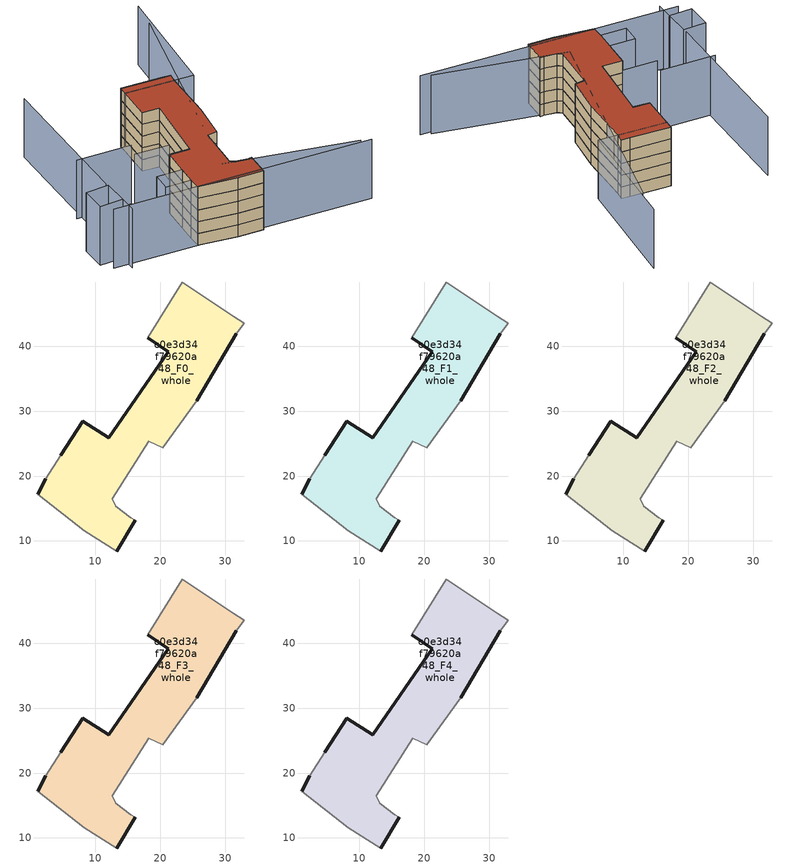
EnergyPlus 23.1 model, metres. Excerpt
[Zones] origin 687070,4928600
c0e3d34f79620a48_F0_whole
 floor ground (EU_floor_Construction): 16.15,13.18 15.43,13.56 13.14,15.31 12.57,16.49 18.26,25.37 20.41,24.39 25.6,31.6 31.7,41.94 32.97,43.59 31.29,44.66 23.39,49.91 18.09,41.35 21.26,39.17 12.03,25.89 8.03,28.43 4.69,23.19 2.37,19.58 1.1,17.17 8.3,11.6 13.28,8.45 z0
 wall outside (EU_wall_Construction): 16.15,13.18 13.28,8.45 / 1.1,17.17 2.37,19.58 / 4.69,23.19 8.03,28.43 12.03,25.89 21.26,39.17 18.09,41.35 / 31.7,41.94 25.6,31.6 z0:3
 wall adiabatic (EU_wall_Construction): 13.28,8.45 8.3,11.6 1.1,17.17 / 2.37,19.58 4.69,23.19 / 18.09,41.35 23.39,49.91 31.29,44.66 32.97,43.59 31.7,41.94 / 25.6,31.6 20.41,24.39 18.26,25.37 12.57,16.49 13.14,15.31 15.43,13.56 16.15,13.18 z0:3
c0e3d34f79620a48_F1_whole
 floor to c0e3d34f79620a48_F0_whole (EU_floor_Construction): 16.15,13.18 15.43,13.56 13.14,15.31 12.57,16.49 18.26,25.37 20.41,24.39 25.6,31.6 31.7,41.94 32.97,43.59 31.29,44.66 23.39,49.91 18.09,41.35 21.26,39.17 12.03,25.89 8.03,28.43 4.69,23.19 2.37,19.58 1.1,17.17 8.3,11.6 13.28,8.45 z3
 wall outside (EU_wall_Construction): 16.15,13.18 13.28,8.45 / 1.1,17.17 2.37,19.58 / 4.69,23.19 8.03,28.43 12.03,25.89 21.26,39.17 18.09,41.35 / 31.7,41.94 25.6,31.6 z3:6
 wall adiabatic (EU_wall_Construction): 13.28,8.45 8.3,11.6 1.1,17.17 / 2.37,19.58 4.69,23.19 / 18.09,41.35 23.39,49.91 31.29,44.66 32.97,43.59 31.7,41.94 / 25.6,31.6 20.41,24.39 18.26,25.37 12.57,16.49 13.14,15.31 15.43,13.56 16.15,13.18 z3:6
c0e3d34f79620a48_F2_whole
 floor to c0e3d34f79620a48_F1_whole (EU_floor_Construction): 16.15,13.18 15.43,13.56 13.14,15.31 12.57,16.49 18.26,25.37 20.41,24.39 25.6,31.6 31.7,41.94 32.97,43.59 31.29,44.66 23.39,49.91 18.09,41.35 21.26,39.17 12.03,25.89 8.03,28.43 4.69,23.19 2.37,19.58 1.1,17.17 8.3,11.6 13.28,8.45 z6
 wall outside (EU_wall_Construction): 16.15,13.18 13.28,8.45 / 1.1,17.17 2.37,19.58 / 4.69,23.19 8.03,28.43 12.03,25.89 21.26,39.17 18.09,41.35 / 31.7,41.94 25.6,31.6 z6:9
 wall adiabatic (EU_wall_Construction): 13.28,8.45 8.3,11.6 1.1,17.17 / 2.37,19.58 4.69,23.19 / 18.09,41.35 23.39,49.91 31.29,44.66 32.97,43.59 31.7,41.94 / 25.6,31.6 20.41,24.39 18.26,25.37 12.57,16.49 13.14,15.31 15.43,13.56 16.15,13.18 z6:9
c0e3d34f79620a48_F3_whole
 floor to c0e3d34f79620a48_F2_whole (EU_floor_Construction): 16.15,13.18 15.43,13.56 13.14,15.31 12.57,16.49 18.26,25.37 20.41,24.39 25.6,31.6 31.7,41.94 32.97,43.59 31.29,44.66 23.39,49.91 18.09,41.35 21.26,39.17 12.03,25.89 8.03,28.43 4.69,23.19 2.37,19.58 1.1,17.17 8.3,11.6 13.28,8.45 z9
 wall outside (EU_wall_Construction): 16.15,13.18 13.28,8.45 / 1.1,17.17 2.37,19.58 / 4.69,23.19 8.03,28.43 12.03,25.89 21.26,39.17 18.09,41.35 / 31.7,41.94 25.6,31.6 z9:12
 wall adiabatic (EU_wall_Construction): 13.28,8.45 8.3,11.6 1.1,17.17 / 2.37,19.58 4.69,23.19 / 18.09,41.35 23.39,49.91 31.29,44.66 32.97,43.59 31.7,41.94 / 25.6,31.6 20.41,24.39 18.26,25.37 12.57,16.49 13.14,15.31 15.43,13.56 16.15,13.18 z9:12
c0e3d34f79620a48_F4_whole
 floor to c0e3d34f79620a48_F3_whole (EU_floor_Construction): 16.15,13.18 15.43,13.56 13.14,15.31 12.57,16.49 18.26,25.37 20.41,24.39 25.6,31.6 31.7,41.94 32.97,43.59 31.29,44.66 23.39,49.91 18.09,41.35 21.26,39.17 12.03,25.89 8.03,28.43 4.69,23.19 2.37,19.58 1.1,17.17 8.3,11.6 13.28,8.45 z12
 wall outside (EU_wall_Construction): 16.15,13.18 13.28,8.45 / 1.1,17.17 2.37,19.58 / 4.69,23.19 8.03,28.43 12.03,25.89 21.26,39.17 18.09,41.35 / 31.7,41.94 25.6,31.6 z12:15
 wall adiabatic (EU_wall_Construction): 13.28,8.45 8.3,11.6 1.1,17.17 / 2.37,19.58 4.69,23.19 / 18.09,41.35 23.39,49.91 31.29,44.66 32.97,43.59 31.7,41.94 / 25.6,31.6 20.41,24.39 18.26,25.37 12.57,16.49 13.14,15.31 15.43,13.56 16.15,13.18 z12:15
 roof outside (EU_roof_Construction): 31.29,44.66 32.97,43.59 31.7,41.94 25.6,31.6 20.41,24.39 18.26,25.37 12.57,16.49 13.14,15.31 15.43,13.56 16.15,13.18 13.28,8.45 8.3,11.6 1.1,17.17 2.37,19.58 4.69,23.19 8.03,28.43 12.03,25.89 21.26,39.17 18.09,41.35 23.39,49.91 z15
shading: -15.27,27.74 35.07,-4.77 / -11.08,28.22 -13.13,24.58 / 33.65,-2.96 11,17.22 / 11,17.22 46.79,57.41 / 9.43,65.14 -8.08,34.13 / 10.9,30.3 4.25,34.62 / 50.99,62.69 35.5,39.41 / 35.5,39.41 22.21,48.25 / 6.68,37.08 -4.01,43.9 / -0.33,26.37 4.69,23.19 / 4.69,23.19 2.39,19.56 / 2.39,19.56 -2.63,22.75 / -2.63,22.75 -0.33,26.37 / -15.94,30.65 -13.07,35.91 / -13.07,35.91 -8.36,33.34 / -8.36,33.34 -11.24,28.08 / -11.24,28.08 -15.94,30.65 z0:15
[Building]
EU S2 Campaign: North Axis=0; Terrain=City; Solar Distribution=FullExterior
[Site:Location]
Bologna: Latitude=44.5; Longitude=11.25; Time Zone=1; Elevation=37
[SizingPeriod:WeatherFileDays]
AnnualSizingPeriod: Begin Month=1; Begin Day of Month=1; End Month=12; End Day of Month=31; Day of Week for Start Day=Monday; Use Weather File Daylight Saving Period=No; Use Weather File Rain and Snow Indicators=No
[MATERIAL]
EU_InternalMass_Material: Roughness=MediumRough; Thickness=0.1; Conductivity=1; Density=1800; Specific Heat=900; Thermal Absorptance=0.9; Solar Absorptance=0.7; Visible Absorptance=0.7
[MATERIAL:NOMASS] Roughness=MediumRough; Thermal Absorptance=0.9; Solar Absorptance=0.7; Visible Absorptance=0.7
Name | Thermal Resistance
EU_wall_NoMass | 0.905828
EU_roof_NoMass | 0.37593
EU_floor_NoMass | 0.67114
[CONSTRUCTION]
EU_wall_Construction: EU_wall_NoMass
EU_roof_Construction: EU_roof_NoMass
EU_floor_Construction: EU_floor_NoMass
EU_InternalMass_Construction: EU_InternalMass_Material
[ZONE] Type=1; Multiplier=1; Ceiling Height=autocalculate; Volume=1201.89; Floor Area=autocalculate; Part of Total Floor Area=Yes
c0e3d34f79620a48_F0_whole; c0e3d34f79620a48_F1_whole; c0e3d34f79620a48_F2_whole; c0e3d34f79620a48_F3_whole; c0e3d34f79620a48_F4_whole
[INTERNALMASS] Construction=EU_InternalMass_Construction; Surface Area=400.63
Name | Zone or ZoneList
c0e3d34f79620a48_F0_whole_EU_InternalMass | c0e3d34f79620a48_F0_whole
c0e3d34f79620a48_F1_whole_EU_InternalMass | c0e3d34f79620a48_F1_whole
c0e3d34f79620a48_F2_whole_EU_InternalMass | c0e3d34f79620a48_F2_whole
c0e3d34f79620a48_F3_whole_EU_InternalMass | c0e3d34f79620a48_F3_whole
c0e3d34f79620a48_F4_whole_EU_InternalMass | c0e3d34f79620a48_F4_whole
[OTHEREQUIPMENT] Fuel Type=Electricity; Design Level Calculation Method=Watts/Area; Power per Zone Floor Area=1; Fraction Latent=0; Fraction Radiant=0; Fraction Lost=0; Carbon Dioxide Generation Rate=0; EndUse Subcategory=EU_Step8_InternalGains
Name | Zone or ZoneList or Space or SpaceList | Schedule
EU_Step8_InternalGain_c0e3d34f79620a48_F0_whole_f000 | c0e3d34f79620a48_F0_whole | EU_Step8_GainSchedule_c0e3d34f79620a48_F0_whole_f000
EU_Step8_InternalGain_c0e3d34f79620a48_F1_whole_f000 | c0e3d34f79620a48_F1_whole | EU_Step8_GainSchedule_c0e3d34f79620a48_F1_whole_f000
EU_Step8_InternalGain_c0e3d34f79620a48_F2_whole_f000 | c0e3d34f79620a48_F2_whole | EU_Step8_GainSchedule_c0e3d34f79620a48_F2_whole_f000
EU_Step8_InternalGain_c0e3d34f79620a48_F3_whole_f000 | c0e3d34f79620a48_F3_whole | EU_Step8_GainSchedule_c0e3d34f79620a48_F3_whole_f000
EU_Step8_InternalGain_c0e3d34f79620a48_F4_whole_f000 | c0e3d34f79620a48_F4_whole | EU_Step8_GainSchedule_c0e3d34f79620a48_F4_whole_f000
[ZONEVENTILATION:DESIGNFLOWRATE] Schedule=EU_AlwaysOn; Design Flow Rate Calculation Method=AirChanges/Hour; Air Changes per Hour=0.73129; Ventilation Type=Natural; Fan Pressure Rise=0; Fan Total Efficiency=1; Constant Term Coefficient=1; Temperature Term Coefficient=0; Velocity Term Coefficient=0; Velocity Squared Term Coefficient=0; Minimum Indoor Temperature=-100; Maximum Indoor Temperature=100; Delta Temperature=-100; Minimum Outdoor Temperature=-100; Maximum Outdoor Temperature=100; Maximum Wind Speed=40
Name | Zone or ZoneList or Space or SpaceList
EU_ConstantAir_c0e3d34f79620a48_F0_whole | c0e3d34f79620a48_F0_whole
EU_ConstantAir_c0e3d34f79620a48_F1_whole | c0e3d34f79620a48_F1_whole
EU_ConstantAir_c0e3d34f79620a48_F2_whole | c0e3d34f79620a48_F2_whole
EU_ConstantAir_c0e3d34f79620a48_F3_whole | c0e3d34f79620a48_F3_whole
EU_ConstantAir_c0e3d34f79620a48_F4_whole | c0e3d34f79620a48_F4_whole
[HVACTEMPLATE:THERMOSTAT] Constant Heating Setpoint=20; Constant Cooling Setpoint=50
EU_HeatOnly_c0e3d34f79620a48_F0_whole; EU_HeatOnly_c0e3d34f79620a48_F1_whole; EU_HeatOnly_c0e3d34f79620a48_F2_whole; EU_HeatOnly_c0e3d34f79620a48_F3_whole; EU_HeatOnly_c0e3d34f79620a48_F4_whole
[HVACTEMPLATE:ZONE:IDEALLOADSAIRSYSTEM] System Availability Schedule=EU_AlwaysOn; Maximum Heating Supply Air Temperature=50; Minimum Cooling Supply Air Temperature=13; Maximum Heating Supply Air Humidity Ratio=0.0156; Minimum Cooling Supply Air Humidity Ratio=0.0077; Heating Limit=NoLimit; Cooling Limit=NoLimit; Heating Availability Schedule=EU_AlwaysOn; Cooling Availability Schedule=EU_CoolingOff; Dehumidification Control Type=ConstantSensibleHeatRatio; Cooling Sensible Heat Ratio=0.7; Dehumidification Setpoint=60; Humidification Control Type=None; Humidification Setpoint=30; Outdoor Air Method=None; Outdoor Air Flow Rate per Person=0.00944; Outdoor Air Flow Rate per Zone Floor Area=0; Outdoor Air Flow Rate per Zone=0; Demand Controlled Ventilation Type=None; Outdoor Air Economizer Type=NoEconomizer; Heat Recovery Type=None; Sensible Heat Recovery Effectiveness=0.7; Latent Heat Recovery Effectiveness=0.65
Name | Template Thermostat
c0e3d34f79620a48_F0_whole | EU_HeatOnly_c0e3d34f79620a48_F0_whole
c0e3d34f79620a48_F1_whole | EU_HeatOnly_c0e3d34f79620a48_F1_whole
c0e3d34f79620a48_F2_whole | EU_HeatOnly_c0e3d34f79620a48_F2_whole
c0e3d34f79620a48_F3_whole | EU_HeatOnly_c0e3d34f79620a48_F3_whole
c0e3d34f79620a48_F4_whole | EU_HeatOnly_c0e3d34f79620a48_F4_whole
[SIZING:ZONE] Zone Cooling Design Supply Air Temperature Input Method=SupplyAirTemperature; Zone Cooling Design Supply Air Temperature=13; Zone Heating Design Supply Air Temperature Input Method=SupplyAirTemperature; Zone Heating Design Supply Air Temperature=50; Zone Cooling Design Supply Air Humidity Ratio=0.008; Zone Heating Design Supply Air Humidity Ratio=0.008; Cooling Design Air Flow Method=DesignDay; Cooling Design Air Flow Rate=0; Cooling Minimum Air Flow per Zone Floor Area=0.000762; Cooling Minimum Air Flow=0; Cooling Minimum Air Flow Fraction=0.2; Heating Design Air Flow Method=DesignDay; Heating Design Air Flow Rate=0; Heating Maximum Air Flow per Zone Floor Area=0.002032; Heating Maximum Air Flow=0.141576; Heating Maximum Air Flow Fraction=0.3; Account for Dedicated Outdoor Air System=No; Dedicated Outdoor Air System Control Strategy=NeutralSupplyAir; Dedicated Outdoor Air Low Setpoint Temperature for Design=autosize; Dedicated Outdoor Air High Setpoint Temperature for Design=autosize; Zone Load Sizing Method=Sensible Load Only No Latent Load; Zone Latent Cooling Design Supply Air Humidity Ratio Input Method=HumidityRatioDifference; Zone Cooling Design Supply Air Humidity Ratio Difference=0.005; Zone Latent Heating Design Supply Air Humidity Ratio Input Method=HumidityRatioDifference; Zone Humidification Design Supply Air Humidity Ratio Difference=0.005
c0e3d34f79620a48_F0_whole; c0e3d34f79620a48_F1_whole; c0e3d34f79620a48_F2_whole; c0e3d34f79620a48_F3_whole; c0e3d34f79620a48_F4_whole
[SCHEDULE:CONSTANT]
Name | Hourly Value
EU_AlwaysOn | 1
EU_CoolingOff | 0
[SCHEDULE:FILE] Column Number=1; Rows to Skip at Top=0; Number of Hours of Data=8760; Column Separator=Comma; Interpolate to Timestep=No; Minutes per Item=60; Adjust Schedule for Daylight Savings=Yes
Name | File
EU_Step8_GainSchedule_c0e3d34f79620a48_F0_whole_f000 | ../../schedules/c0e3d34f79620a48/c0e3d34f79620a48_F0_whole_f000_gain.csv
EU_Step8_GainSchedule_c0e3d34f79620a48_F1_whole_f000 | ../../schedules/c0e3d34f79620a48/c0e3d34f79620a48_F1_whole_f000_gain.csv
EU_Step8_GainSchedule_c0e3d34f79620a48_F2_whole_f000 | ../../schedules/c0e3d34f79620a48/c0e3d34f79620a48_F2_whole_f000_gain.csv
EU_Step8_GainSchedule_c0e3d34f79620a48_F3_whole_f000 | ../../schedules/c0e3d34f79620a48/c0e3d34f79620a48_F3_whole_f000_gain.csv
EU_Step8_GainSchedule_c0e3d34f79620a48_F4_whole_f000 | ../../schedules/c0e3d34f79620a48/c0e3d34f79620a48_F4_whole_f000_gain.csv
